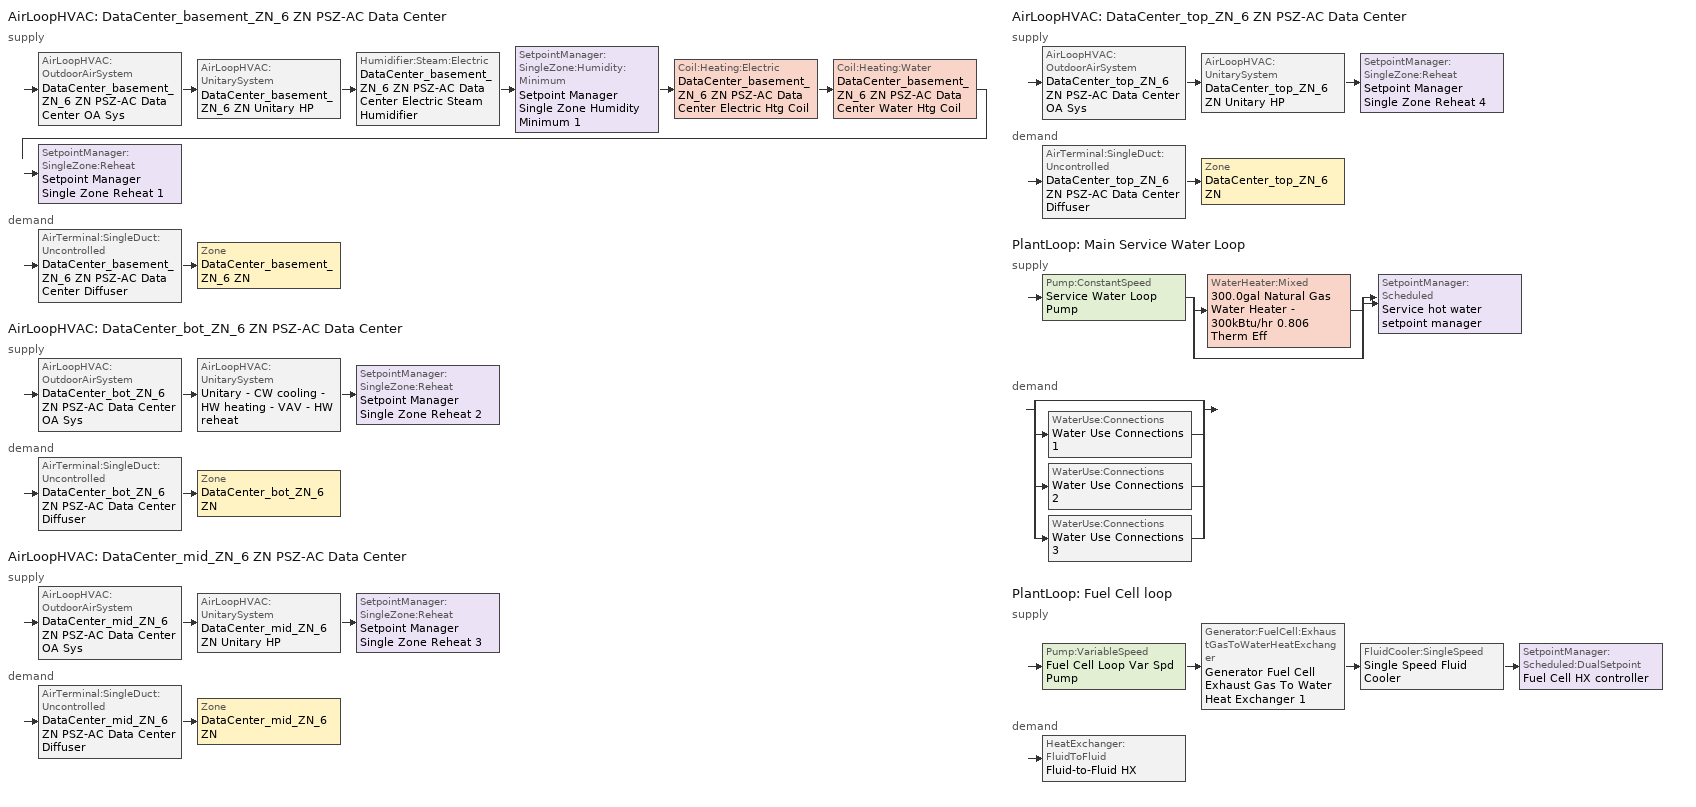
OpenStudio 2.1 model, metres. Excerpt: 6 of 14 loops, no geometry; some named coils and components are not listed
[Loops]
AirLoopHVAC 'DataCenter_basement_ZN_6 ZN PSZ-AC Data Center'
 supply: AirLoopHVAC:OutdoorAirSystem 'DataCenter_basement_ZN_6 ZN PSZ-AC Data Center OA Sys' > AirLoopHVAC:UnitarySystem 'DataCenter_basement_ZN_6 ZN Unitary HP' > Humidifier:Steam:Electric 'DataCenter_basement_ZN_6 ZN PSZ-AC Data Center Electric Steam Humidifier' > SetpointManager:SingleZone:Humidity:Minimum 'Setpoint Manager Single Zone Humidity Minimum 1' > Coil:Heating:Electric 'DataCenter_basement_ZN_6 ZN PSZ-AC Data Center Electric Htg Coil' > Coil:Heating:Water 'DataCenter_basement_ZN_6 ZN PSZ-AC Data Center Water Htg Coil' > SetpointManager:SingleZone:Reheat 'Setpoint Manager Single Zone Reheat 1'
 demand: AirTerminal:SingleDuct:Uncontrolled 'DataCenter_basement_ZN_6 ZN PSZ-AC Data Center Diffuser' > Zone 'DataCenter_basement_ZN_6 ZN'
AirLoopHVAC 'DataCenter_bot_ZN_6 ZN PSZ-AC Data Center'
 supply: AirLoopHVAC:OutdoorAirSystem 'DataCenter_bot_ZN_6 ZN PSZ-AC Data Center OA Sys' > AirLoopHVAC:UnitarySystem 'Unitary - CW cooling - HW heating - VAV - HW reheat' > SetpointManager:SingleZone:Reheat 'Setpoint Manager Single Zone Reheat 2'
 demand: AirTerminal:SingleDuct:Uncontrolled 'DataCenter_bot_ZN_6 ZN PSZ-AC Data Center Diffuser' > Zone 'DataCenter_bot_ZN_6 ZN'
AirLoopHVAC 'DataCenter_mid_ZN_6 ZN PSZ-AC Data Center'
 supply: AirLoopHVAC:OutdoorAirSystem 'DataCenter_mid_ZN_6 ZN PSZ-AC Data Center OA Sys' > AirLoopHVAC:UnitarySystem 'DataCenter_mid_ZN_6 ZN Unitary HP' > SetpointManager:SingleZone:Reheat 'Setpoint Manager Single Zone Reheat 3'
 demand: AirTerminal:SingleDuct:Uncontrolled 'DataCenter_mid_ZN_6 ZN PSZ-AC Data Center Diffuser' > Zone 'DataCenter_mid_ZN_6 ZN'
AirLoopHVAC 'DataCenter_top_ZN_6 ZN PSZ-AC Data Center'
 supply: AirLoopHVAC:OutdoorAirSystem 'DataCenter_top_ZN_6 ZN PSZ-AC Data Center OA Sys' > AirLoopHVAC:UnitarySystem 'DataCenter_top_ZN_6 ZN Unitary HP' > SetpointManager:SingleZone:Reheat 'Setpoint Manager Single Zone Reheat 4'
 demand: AirTerminal:SingleDuct:Uncontrolled 'DataCenter_top_ZN_6 ZN PSZ-AC Data Center Diffuser' > Zone 'DataCenter_top_ZN_6 ZN'
PlantLoop 'Main Service Water Loop'
 supply: Pump:ConstantSpeed 'Service Water Loop Pump' > split
  | WaterHeater:Mixed '300.0gal Natural Gas Water Heater - 300kBtu/hr 0.806 Therm Eff'
  | bypass
  join > SetpointManager:Scheduled 'Service hot water setpoint manager'
 demand: split
  | bypass
  | WaterUse:Connections 'Water Use Connections 1'
  | WaterUse:Connections 'Water Use Connections 2'
  | WaterUse:Connections 'Water Use Connections 3'
PlantLoop 'Fuel Cell loop'
 supply: Pump:VariableSpeed 'Fuel Cell Loop Var Spd Pump' > Generator:FuelCell:ExhaustGasToWaterHeatExchanger 'Generator Fuel Cell Exhaust Gas To Water Heat Exchanger 1' > FluidCooler:SingleSpeed 'Single Speed Fluid Cooler' > SetpointManager:Scheduled:DualSetpoint 'Fuel Cell HX controller'
 demand: HeatExchanger:FluidToFluid 'Fluid-to-Fluid HX'
[Sizing:Zone] Zone Cooling Design Supply Air Temperature Input Method=SupplyAirTemperature; Zone Cooling Design Supply Air Temperature {C}=12.8; Zone Cooling Design Supply Air Temperature Difference {deltaC}=11.11; Zone Heating Design Supply Air Temperature Input Method=SupplyAirTemperature; Zone Heating Design Supply Air Temperature {C}=40; Zone Heating Design Supply Air Temperature Difference {deltaC}=11.11; Zone Cooling Design Supply Air Humidity Ratio {kg-H2O/kg-air}=0.0085; Zone Heating Design Supply Air Humidity Ratio {kg-H2O/kg-air}=0.008; Cooling Design Air Flow Method=DesignDay; Heating Design Air Flow Method=DesignDay; Account for Dedicated Outdoor Air System=No; Dedicated Outdoor Air System Control Strategy=NeutralSupplyAir; Dedicated Outdoor Air Low Setpoint Temperature for Design {C}=autosize; Dedicated Outdoor Air High Setpoint Temperature for Design {C}=autosize
DataCenter_bot_ZN_6 ZN; DataCenter_mid_ZN_6 ZN; DataCenter_top_ZN_6 ZN; DataCenter_basement_ZN_6 ZN
[Zone equipment]
DataCenter_bot_ZN_6 ZN: DataCenter_bot_ZN_6 ZN PSZ-AC Data Center Diffuser
DataCenter_mid_ZN_6 ZN: DataCenter_mid_ZN_6 ZN PSZ-AC Data Center Diffuser
DataCenter_top_ZN_6 ZN: DataCenter_top_ZN_6 ZN PSZ-AC Data Center Diffuser
DataCenter_basement_ZN_6 ZN: DataCenter_basement_ZN_6 ZN PSZ-AC Data Center Diffuser
[PlantLoop] Load Distribution Scheme=Optimal
Name | Maximum Loop Temperature {C} | Minimum Loop Temperature {C} | Plant Loop Volume {m3} | Maximum Loop Flow Rate {m3/s} | Minimum Loop Flow Rate {m3/s}
Main Service Water Loop | 60 | 10 | Autocalculate
Fuel Cell loop | 400 | 0 | 43 | 0.057413 | 0
[Sizing:Plant] Sizing Option=NonCoincident; Zone Timesteps in Averaging Window=1; Coincident Sizing Factor Mode=None
Name | Loop Type | Design Loop Exit Temperature {C} | Loop Design Temperature Difference {deltaC}
Main Service Water Loop | Heating | 60 | 5
Fuel Cell loop | Cooling | 104.444 | 55.5556
[SetpointManager:Scheduled]
Service hot water setpoint manager: Control Variable=Temperature; Schedule=Service Water Loop Temp - 140F
[Pump:VariableSpeed]
Fuel Cell Loop Var Spd Pump: Rated Flow Rate {m3/s}=0.057413
[Pump:ConstantSpeed]
Service Water Loop Pump: Rated Flow Rate {m3/s}=autosize; Rated Pump Head {Pa}=29891; Rated Power Consumption {W}=autosize; Motor Efficiency=0.855; Fraction of Motor Inefficiencies to Fluid Stream=0; Pump Control Type=Intermittent
[AirLoopHVAC] Design Supply Air Flow Rate {m3/s}=AutoSize
Name | Availability Schedule | Availability Manager
DataCenter_basement_ZN_6 ZN PSZ-AC Data Center | DataCenter_basement_ZN_6 ZN PSZ-AC Data Center Occ Sch | Availability Manager Night Cycle 5
DataCenter_bot_ZN_6 ZN PSZ-AC Data Center | Always On Discrete | Availability Manager Night Cycle 6
DataCenter_mid_ZN_6 ZN PSZ-AC Data Center | DataCenter_mid_ZN_6 ZN PSZ-AC Data Center Occ Sch | Availability Manager Night Cycle 7
DataCenter_top_ZN_6 ZN PSZ-AC Data Center | Always On Discrete | Availability Manager Night Cycle 8
[Sizing:System] Type of Load to Size On=Sensible; Design Outdoor Air Flow Rate {m3/s}=Autosize; Minimum System Air Flow Ratio=1; Preheat Design Temperature {C}=7; Preheat Design Humidity Ratio {kg-H2O/kg-Air}=0.008; Precool Design Temperature {C}=12.8; Precool Design Humidity Ratio {kg-H2O/kg-Air}=0.008; Central Cooling Design Supply Air Temperature {C}=12.8; Central Heating Design Supply Air Temperature {C}=40; Sizing Option=Coincident; 100% Outdoor Air in Cooling=No; 100% Outdoor Air in Heating=No; Central Cooling Design Supply Air Humidity Ratio {kg-H2O/kg-Air}=0.0085; Central Heating Design Supply Air Humidity Ratio {kg-H2O/kg-Air}=0.008; Cooling Design Air Flow Method=DesignDay; Cooling Design Air Flow Rate {m3/s}=0; Heating Design Air Flow Method=DesignDay; Heating Design Air Flow Rate {m3/s}=0; System Outdoor Air Method=ZoneSum; Zone Maximum Outdoor Air Fraction=1; Cooling Supply Air Flow Rate Per Floor Area {m3/s-m2}=0.00996765; Cooling Fraction of Autosized Cooling Supply Air Flow Rate=1; Cooling Supply Air Flow Rate Per Unit Cooling Capacity {m3/s-W}=3.94755e-05; Heating Supply Air Flow Rate Per Floor Area {m3/s-m2}=0.00996765; Heating Fraction of Autosized Heating Supply Air Flow Rate=1; Heating Fraction of Autosized Cooling Supply Air Flow Rate=1; Heating Supply Air Flow Rate Per Unit Heating Capacity {m3/s-W}=3.15882e-05; Cooling Design Capacity Method=CoolingDesignCapacity; Cooling Design Capacity {W}=autosize; Cooling Design Capacity Per Floor Area {W/m2}=234.7; Fraction of Autosized Cooling Design Capacity=1; Heating Design Capacity Method=HeatingDesignCapacity; Heating Design Capacity {W}=autosize; Heating Design Capacity Per Floor Area {W/m2}=157; Fraction of Autosized Heating Design Capacity=1; Central Cooling Capacity Control Method=OnOff
DataCenter_basement_ZN_6 ZN PSZ-AC Data Center; DataCenter_bot_ZN_6 ZN PSZ-AC Data Center; DataCenter_mid_ZN_6 ZN PSZ-AC Data Center; DataCenter_top_ZN_6 ZN PSZ-AC Data Center
[Fan:VariableVolume]
Fan Variable Volume 1: Availability Schedule=Always On Discrete; Fan Efficiency=0.6045; Pressure Rise {Pa}=1017.592; Maximum Flow Rate {m3/s}=Autosize; Fan Power Minimum Flow Rate Input Method=FixedFlowRate; Fan Power Minimum Flow Fraction=0; Fan Power Minimum Air Flow Rate {m3/s}=0; Motor Efficiency=0.93; Motor In Airstream Fraction=1; Fan Power Coefficient 1=0.0407599; Fan Power Coefficient 2=0.088045; Fan Power Coefficient 3=-0.0729261; Fan Power Coefficient 4=0.94374; Fan Power Coefficient 5=0
[Controller:OutdoorAir] Minimum Outdoor Air Flow Rate {m3/s}=Autosize; Maximum Outdoor Air Flow Rate {m3/s}=Autosize; Economizer Control Action Type=ModulateFlow; Economizer Maximum Limit Dry-Bulb Temperature {C}=28; Economizer Maximum Limit Enthalpy {J/kg}=64000; Economizer Minimum Limit Dry-Bulb Temperature {C}=-100; Lockout Type=NoLockout; Minimum Limit Type=FixedMinimum; Minimum Outdoor Air Schedule=Always On Discrete; High Humidity Control=No; Heat Recovery Bypass Control Type=BypassWhenWithinEconomizerLimits
Name | Economizer Control Type | Controller Mechanical Ventilation
DataCenter_basement_ZN_6 ZN PSZ-AC Data Center OA Sys Controller | NoEconomizer | Controller Mechanical Ventilation 1
DataCenter_bot_ZN_6 ZN PSZ-AC Data Center OA Sys Controller | DifferentialEnthalpy | Controller Mechanical Ventilation 2
DataCenter_mid_ZN_6 ZN PSZ-AC Data Center OA Sys Controller | DifferentialEnthalpy | Controller Mechanical Ventilation 3
DataCenter_top_ZN_6 ZN PSZ-AC Data Center OA Sys Controller | NoEconomizer | Controller Mechanical Ventilation 4
[Controller:MechanicalVentilation] Availability Schedule=Always On Discrete; System Outdoor Air Method=ZoneSum
Controller Mechanical Ventilation 1; Controller Mechanical Ventilation 2; Controller Mechanical Ventilation 3; Controller Mechanical Ventilation 4
[AirLoopHVAC:OutdoorAirSystem]
Name | Controller
DataCenter_basement_ZN_6 ZN PSZ-AC Data Center OA Sys | DataCenter_basement_ZN_6 ZN PSZ-AC Data Center OA Sys Controller
DataCenter_bot_ZN_6 ZN PSZ-AC Data Center OA Sys | DataCenter_bot_ZN_6 ZN PSZ-AC Data Center OA Sys Controller
DataCenter_mid_ZN_6 ZN PSZ-AC Data Center OA Sys | DataCenter_mid_ZN_6 ZN PSZ-AC Data Center OA Sys Controller
DataCenter_top_ZN_6 ZN PSZ-AC Data Center OA Sys | DataCenter_top_ZN_6 ZN PSZ-AC Data Center OA Sys Controller
[AvailabilityManager:NightCycle] Control Type=CycleOnAny; Thermostat Tolerance {deltaC}=1; Cycling Run Time {s}=3600
Availability Manager Night Cycle 5; Availability Manager Night Cycle 6; Availability Manager Night Cycle 7; Availability Manager Night Cycle 8
[SetpointManager:Scheduled:DualSetpoint]
Fuel Cell HX controller: Control Variable=Temperature; High Setpoint Schedule=Hot Water Loop Temp - 180F; Low Setpoint Schedule=Hot Water Loop Temp - 180F
[SetpointManager:SingleZone:Reheat] Minimum Supply Air Temperature {C}=12.7778; Maximum Supply Air Temperature {C}=40
Name | Control Zone
Setpoint Manager Single Zone Reheat 1 | DataCenter_basement_ZN_6 ZN
Setpoint Manager Single Zone Reheat 2 | DataCenter_bot_ZN_6 ZN
Setpoint Manager Single Zone Reheat 3 | DataCenter_mid_ZN_6 ZN
Setpoint Manager Single Zone Reheat 4 | DataCenter_top_ZN_6 ZN
[Fan:OnOff] Availability Schedule=Always On Discrete; Maximum Flow Rate {m3/s}=autosize; Motor In Airstream Fraction=1
Name | Fan Efficiency | Pressure Rise {Pa} | Motor Efficiency | Fan Power Ratio Function of Speed Ratio Curve | Fan Efficiency Ratio Function of Speed Ratio Curve
DataCenter_basement_ZN_6 ZN PSZ-AC Data Center Fan | 0.61165 | 1018.77 | 0.941 | Fan On Off Power Curve | Fan On Off Efficiency Curve
DataCenter_mid_ZN_6 ZN PSZ-AC Data Center Fan | 0.59605 | 1018.77 | 0.917 | Fan On Off Power Curve 2 | Fan On Off Efficiency Curve 2
DataCenter_top_ZN_6 ZN PSZ-AC Data Center Fan | 0.55575 | 622.722 | 0.855 | Fan On Off Power Curve 3 | Fan On Off Efficiency Curve 3
[Coil:Heating:Electric] Availability Schedule=Always On Discrete
DataCenter_basement_ZN_6 ZN PSZ-AC Data Center Electric Backup Htg Coil; DataCenter_basement_ZN_6 ZN PSZ-AC Data Center Electric Htg Coil; DataCenter_mid_ZN_6 ZN PSZ-AC Data Center Electric Backup Htg Coil; DataCenter_top_ZN_6 ZN PSZ-AC Data Center Electric Backup Htg Coil
[Humidifier:Steam:Electric]
DataCenter_basement_ZN_6 ZN PSZ-AC Data Center Electric Steam Humidifier: Rated Capacity {m3/s}=3.72e-05; Rated Power {W}=100000
[SetpointManager:SingleZone:Humidity:Minimum]
Setpoint Manager Single Zone Humidity Minimum 1: Control Variable=MinimumHumidityRatio; Control Zone=DataCenter_basement_ZN_6 ZN
[AirLoopHVAC:UnitarySystem] Control Type=Load; Dehumidification Control Type=None; Fan Placement=BlowThrough; Supply Air Fan Operating Mode Schedule=Always On Discrete; DX Heating Coil Sizing Ratio=1; Use DOAS DX Cooling Coil=No; DOAS DX Cooling Coil Leaving Minimum Air Temperature {C}=2; Latent Load Control=SensibleOnlyLoadControl; Supply Air Flow Rate During Cooling Operation {m3/s}=autosize; Supply Air Flow Rate During Heating Operation {m3/s}=autosize; Supply Air Flow Rate When No Cooling or Heating is Required {m3/s}=autosize; Maximum Supply Air Temperature {C}=80; Maximum Outdoor Dry-Bulb Temperature for Supplemental Heater Operation {C}=4.44444; Maximum Cycling Rate {cycles/hr}=2.5; Heat Pump Time Constant {s}=60; Fraction of On-Cycle Power Use=0.01; Heat Pump Fan Delay Time {s}=60; Ancilliary On-Cycle Electric Power {W}=0; Ancilliary Off-Cycle Electric Power {W}=0
Name | Controlling Zone or Thermostat Location | Supply Fan | Heating Coil | Cooling Coil | Supplemental Heating Coil | Maximum Temperature for Heat Recovery {C}
DataCenter_basement_ZN_6 ZN Unitary HP | DataCenter_basement_ZN_6 ZN | DataCenter_basement_ZN_6 ZN PSZ-AC Data Center Fan | DataCenter_basement_ZN_6 ZN PSZ-AC Data Center Water-to-Air HP Htg Coil | DataCenter_basement_ZN_6 ZN PSZ-AC Data Center Water-to-Air HP Clg Coil | DataCenter_basement_ZN_6 ZN PSZ-AC Data Center Electric Backup Htg Coil
DataCenter_mid_ZN_6 ZN Unitary HP | DataCenter_mid_ZN_6 ZN | DataCenter_mid_ZN_6 ZN PSZ-AC Data Center Fan | DataCenter_mid_ZN_6 ZN PSZ-AC Data Center Water-to-Air HP Htg Coil | DataCenter_mid_ZN_6 ZN PSZ-AC Data Center Water-to-Air HP Clg Coil | DataCenter_mid_ZN_6 ZN PSZ-AC Data Center Electric Backup Htg Coil
DataCenter_top_ZN_6 ZN Unitary HP | DataCenter_top_ZN_6 ZN | DataCenter_top_ZN_6 ZN PSZ-AC Data Center Fan | DataCenter_top_ZN_6 ZN PSZ-AC Data Center Water-to-Air HP Htg Coil | DataCenter_top_ZN_6 ZN PSZ-AC Data Center Water-to-Air HP Clg Coil | DataCenter_top_ZN_6 ZN PSZ-AC Data Center Electric Backup Htg Coil
Unitary - CW cooling - HW heating - VAV - HW reheat | DataCenter_bot_ZN_6 ZN | Fan Variable Volume 1 | HW Htg Coil 6 | CHW Clg Coil 4 | HW Htg Coil 7 | 80
[AirTerminal:SingleDuct:Uncontrolled] Availability Schedule=Always On Discrete; Maximum Air Flow Rate {m3/s}=AutoSize
DataCenter_basement_ZN_6 ZN PSZ-AC Data Center Diffuser; DataCenter_bot_ZN_6 ZN PSZ-AC Data Center Diffuser; DataCenter_mid_ZN_6 ZN PSZ-AC Data Center Diffuser; DataCenter_top_ZN_6 ZN PSZ-AC Data Center Diffuser
[WaterHeater:Mixed]
300.0gal Natural Gas Water Heater - 300kBtu/hr 0.806 Therm Eff: Tank Volume {m3}=1.13562; Setpoint Temperature Schedule=Service Water Loop Temp - 140F; Deadband Temperature Difference {deltaC}=2; Maximum Temperature Limit {C}=82.2222; Heater Control Type=Cycle; Heater Maximum Capacity {W}=87921.3; Heater Fuel Type=NaturalGas; Heater Thermal Efficiency=0.806081; Off Cycle Parasitic Fuel Consumption Rate {W}=2770.99; Off Cycle Parasitic Fuel Type=NaturalGas; Off Cycle Parasitic Heat Fraction to Tank=0.8; On Cycle Parasitic Fuel Consumption Rate {W}=2770.99; On Cycle Parasitic Fuel Type=NaturalGas; On Cycle Parasitic Heat Fraction to Tank=0; Ambient Temperature Indicator=Schedule; Ambient Temperature Schedule=Water Heater Ambient Temp Schedule - 70F; Off Cycle Loss Coefficient to Ambient Temperature {W/K}=13.7474; On Cycle Loss Coefficient to Ambient Temperature {W/K}=13.7474; Use Side Effectiveness=1; Source Side Effectiveness=1; Use Side Design Flow Rate {m3/s}=autosize; Source Side Design Flow Rate {m3/s}=autosize; Indirect Water Heating Recovery Time {hr}=1.5
[WaterUse:Connections]
Name | Water Use Equipment Name 1
Water Use Connections 1 | Core_bottom Service Water Use 0.58gal/min
Water Use Connections 2 | Core_mid Service Water Use 0.58gal/min
Water Use Connections 3 | Core_top Service Water Use 0.58gal/min
[WaterUse:Equipment:Definition] Peak Flow Rate {m3/s}=3.65923e-05
Name | Target Temperature Schedule | Sensible Fraction Schedule | Latent Fraction Schedule
Main Service Water Use Def 0.58gal/min | Mixed Water At Faucet Temp - 140F | Fraction Sensible - 0.2 | Fraction Latent - 0.05
Main Service Water Use Def 0.58gal/min 1 | Mixed Water At Faucet Temp - 140F 1 | Fraction Sensible - 0.2 1 | Fraction Latent - 0.05 1
Main Service Water Use Def 0.58gal/min 2 | Mixed Water At Faucet Temp - 140F 2 | Fraction Sensible - 0.2 2 | Fraction Latent - 0.05 2
[WaterUse:Equipment] Flow Rate Fraction Schedule=OfficeLarge BLDG_SWH_SCH
Name | Water Use Equipment Definition | Space
Core_bottom Service Water Use 0.58gal/min | Main Service Water Use Def 0.58gal/min | Core_bottom
Core_mid Service Water Use 0.58gal/min | Main Service Water Use Def 0.58gal/min 1 | Core_mid
Core_top Service Water Use 0.58gal/min | Main Service Water Use Def 0.58gal/min 2 | Core_top
[Generator:FuelCell:ExhaustGasToWaterHeatExchanger]
Generator Fuel Cell Exhaust Gas To Water Heat Exchanger 1: Heat Recovery Water Maximum Flow Rate {m3/s}=0.057413; Heat Exchanger Calculation Method=FixedEffectiveness; Method 1 Heat Exchanger Effectiveness=1; Method 2 Parameter hxs0=1; Method 2 Parameter hxs1=0; Method 2 Parameter hxs2=0; Method 2 Parameter hxs3=0; Method 2 Parameter hxs4=0; Method 3 h0Gas Coefficient=1; Method 3 NdotGasRef Coefficient=1; Method 3 n Coefficient=1; Method 3 Gas Area {m2}=1; Method 3 h0 Water Coefficient=1; Method 3 N dot Water ref Coefficient=1; Method 3 m Coefficient=1; Method 3 Water Area {m2}=1; Method 3 F Adjustment Factor=0; Method 4 hxl1 Coefficient=1; Method 4 hxl2 Coefficient=1; Method 4 Condensation Threshold {C}=35
[EnergyManagementSystem:Actuator] Actuated Component Type=Outdoor Air Controller; Actuated Component Control Type=Air Mass Flow Rate
Name | Actuated Component
DataCenter_bot_ZN_6_ZN_PSZ_AC_Data_Center_Outside_Air_Mass_Flow_Rate | DataCenter_bot_ZN_6 ZN PSZ-AC Data Center OA Sys Controller
DataCenter_mid_ZN_6_ZN_PSZ_AC_Data_Center_Outside_Air_Mass_Flow_Rate | DataCenter_mid_ZN_6 ZN PSZ-AC Data Center OA Sys Controller
[EnergyManagementSystem:Sensor]
Name | Output Variable or Output Meter Index Key | Output Variable or Output Meter
DataCenter_bot_ZN_6_ZN_PSZ_AC_Data_Center_Discharge_Air_Temp_Sensor | Node 239 | System Node Temperature 10
DataCenter_bot_ZN_6_ZN_PSZ_AC_Data_Center_Discharge_Air_Pressure_Sensor | Node 239 | System Node Pressure 10
DataCenter_bot_ZN_6_ZN_PSZ_AC_Data_Center_Discharge_Air_Humidity_Sensor | Node 239 | System Node Relative Humidity 10
DataCenter_bot_ZN_6_ZN_PSZ_AC_Data_Center_Discharge_Air_Flow_Sensor | Node 239 | System Node Mass Flow Rate 10
DataCenter_bot_ZN_6_ZN_PSZ_AC_Data_Center_Outside_Air_Damper_Sensor | DataCenter_bot_ZN_6 ZN PSZ-AC Data Center | Air System Outdoor Air Flow Fraction 2
DataCenter_mid_ZN_6_ZN_PSZ_AC_Data_Center_Discharge_Air_Temp_Sensor | Node 252 | System Node Temperature 15
DataCenter_mid_ZN_6_ZN_PSZ_AC_Data_Center_Discharge_Air_Pressure_Sensor | Node 252 | System Node Pressure 15
DataCenter_mid_ZN_6_ZN_PSZ_AC_Data_Center_Discharge_Air_Humidity_Sensor | Node 252 | System Node Relative Humidity 15
DataCenter_mid_ZN_6_ZN_PSZ_AC_Data_Center_Discharge_Air_Flow_Sensor | Node 252 | System Node Mass Flow Rate 15
DataCenter_mid_ZN_6_ZN_PSZ_AC_Data_Center_Outside_Air_Damper_Sensor | DataCenter_mid_ZN_6 ZN PSZ-AC Data Center | Air System Outdoor Air Flow Fraction 3
[FluidCooler:SingleSpeed]
Single Speed Fluid Cooler: Performance Input Method=UFactorTimesAreaAndDesignWaterFlowRate; Design Air Flow Rate U-factor Times Area Value {W/K}=autosize; Nominal Capacity {W}=20000000; Design Entering Water Temperature {C}=148.892; Design Entering Air Temperature {C}=35; Design Entering Air Wetbulb Temperature {C}=25.6; Design Water Flow Rate {m3/s}=0.057413; Design Air Flow Rate {m3/s}=472959; Design Air Flow Rate Fan Power {W}=141399
[Schedule:Ruleset]
Name | Default Day Schedule | Summer Design Day Schedule | Winter Design Day Schedule
Hot Water Loop Temp - 180F | Hot Water Loop Temp - 180F Default
Service Water Loop Temp - 140F | Service Water Loop Temp - 140F Default
Water Heater Ambient Temp Schedule - 70F | Water Heater Ambient Temp Schedule - 70F Default
Fraction Sensible - 0.2 | Schedule Day 29
Fraction Latent - 0.05 | Schedule Day 30
Mixed Water At Faucet Temp - 140F | Schedule Day 31
OfficeLarge BLDG_SWH_SCH | OfficeLarge BLDG_SWH_SCH Default | OfficeLarge BLDG_SWH_SCH Summer Design Day | OfficeLarge BLDG_SWH_SCH Winter Design Day
Fraction Sensible - 0.2 1 | Schedule Day 34
Fraction Latent - 0.05 1 | Schedule Day 35
Mixed Water At Faucet Temp - 140F 1 | Schedule Day 36
Fraction Sensible - 0.2 2 | Schedule Day 37
Fraction Latent - 0.05 2 | Schedule Day 38
Mixed Water At Faucet Temp - 140F 2 | Schedule Day 39
DataCenter_basement_ZN_6 ZN PSZ-AC Data Center Occ Sch | DataCenter_basement_ZN_6 ZN PSZ-AC Data Center Occ Sch Default | DataCenter_basement_ZN_6 ZN PSZ-AC Data Center Occ Sch Summer Design Day | DataCenter_basement_ZN_6 ZN PSZ-AC Data Center Occ Sch Winter Design Day
DataCenter_mid_ZN_6 ZN PSZ-AC Data Center Occ Sch | DataCenter_mid_ZN_6 ZN PSZ-AC Data Center Occ Sch Default | DataCenter_mid_ZN_6 ZN PSZ-AC Data Center Occ Sch Summer Design Day | DataCenter_mid_ZN_6 ZN PSZ-AC Data Center Occ Sch Winter Design Day
[Schedule:Day]
Hot Water Loop Temp - 180F Default: 24, 0, 82.2222
Service Water Loop Temp - 140F Default; Schedule Day 31; Schedule Day 36; Schedule Day 39: 24, 0, 60
Water Heater Ambient Temp Schedule - 70F Default: 24, 0, 21.1111
Schedule Day 29; Schedule Day 34; Schedule Day 37: 24, 0, 0.2
Schedule Day 30; Schedule Day 35; Schedule Day 38: 24, 0, 0.05
OfficeLarge BLDG_SWH_SCH Default: 6, 0, 0, 7, 0, 0.07, 11, 0, 0.04, 13, 0, 0.06, 14, 0, 0.09, 15, 0, 0.06, 21, 0, 0.04, 22, 0, 0.07, 24, 0, 0.04
OfficeLarge BLDG_SWH_SCH Summer Design Day; OfficeLarge BLDG_SWH_SCH SmrDsn|Wkdy Day: 6, 0, 0, 7, 0, 0.07, 8, 0, 0.19, 9, 0, 0.35, 10, 0, 0.38, 11, 0, 0.39, 12, 0, 0.47, 13, 0, 0.57, 14, 0, 0.54, 15, 0, 0.34, 16, 0, 0.33, 17, 0, 0.44, 18, 0, 0.26, 19, 0, 0.21, 20, 0, 0.15, 21, 0, 0.17, 22, 0, 0.08, 24, 0, 0.05
OfficeLarge BLDG_SWH_SCH Winter Design Day; OfficeLarge BLDG_SWH_SCH WntrDsn|Sat Day: 6, 0, 0, 7, 0, 0.07, 8, 0, 0.11, 9, 0, 0.15, 10, 0, 0.21, 11, 0, 0.19, 12, 0, 0.23, 13, 0, 0.2, 14, 0, 0.19, 15, 0, 0.15, 16, 0, 0.13, 17, 0, 0.14, 21, 0, 0.07, 22, 0, 0.09, 24, 0, 0.05
DataCenter_basement_ZN_6 ZN PSZ-AC Data Center Occ Sch Default; DataCenter_basement_ZN_6 ZN PSZ-AC Data Center Occ Sch Winter Design Day; DataCenter_basement_ZN_6 ZN PSZ-AC Data Center Occ Sch Summer Design Day; DataCenter_mid_ZN_6 ZN PSZ-AC Data Center Occ Sch Default; DataCenter_mid_ZN_6 ZN PSZ-AC Data Center Occ Sch Winter Design Day; DataCenter_mid_ZN_6 ZN PSZ-AC Data Center Occ Sch Summer Design Day: 24, 0, 1
DataCenter_basement_ZN_6 ZN PSZ-AC Data Center Occ Sch Monday; DataCenter_basement_ZN_6 ZN PSZ-AC Data Center Occ Sch Tuesday; DataCenter_basement_ZN_6 ZN PSZ-AC Data Center Occ Sch Wednesday; DataCenter_basement_ZN_6 ZN PSZ-AC Data Center Occ Sch Thursday; DataCenter_basement_ZN_6 ZN PSZ-AC Data Center Occ Sch Friday; DataCenter_basement_ZN_6 ZN PSZ-AC Data Center Occ Sch Saturday; DataCenter_basement_ZN_6 ZN PSZ-AC Data Center Occ Sch Sunday; DataCenter_mid_ZN_6 ZN PSZ-AC Data Center Occ Sch Monday; DataCenter_mid_ZN_6 ZN PSZ-AC Data Center Occ Sch Tuesday; DataCenter_mid_ZN_6 ZN PSZ-AC Data Center Occ Sch Wednesday; DataCenter_mid_ZN_6 ZN PSZ-AC Data Center Occ Sch Thursday; DataCenter_mid_ZN_6 ZN PSZ-AC Data Center Occ Sch Friday; DataCenter_mid_ZN_6 ZN PSZ-AC Data Center Occ Sch Saturday; DataCenter_mid_ZN_6 ZN PSZ-AC Data Center Occ Sch Sunday: 24, 0, 0
[Schedule:Rule] Date Specification Type=DateRange; Start Month=1; Start Day=1; End Month=12
Name | Schedule Ruleset | Rule Order | Day Schedule | Apply Monday | Apply Tuesday | Apply Wednesday | Apply Thursday | Apply Friday | End Day | Apply Saturday | Apply Sunday
Schedule Rule 17 | OfficeLarge BLDG_SWH_SCH | 1 | OfficeLarge BLDG_SWH_SCH SmrDsn|Wkdy Day | Yes | Yes | Yes | Yes | Yes | 31
Schedule Rule 18 | OfficeLarge BLDG_SWH_SCH | 0 | OfficeLarge BLDG_SWH_SCH WntrDsn|Sat Day |  |  |  |  |  | 31 | Yes
DataCenter_basement_ZN_6 ZN PSZ-AC Data Center Occ Sch Monday Rule | DataCenter_basement_ZN_6 ZN PSZ-AC Data Center Occ Sch | 6 | DataCenter_basement_ZN_6 ZN PSZ-AC Data Center Occ Sch Monday | Yes |  |  |  |  | 25
DataCenter_basement_ZN_6 ZN PSZ-AC Data Center Occ Sch Tuesday Rule | DataCenter_basement_ZN_6 ZN PSZ-AC Data Center Occ Sch | 5 | DataCenter_basement_ZN_6 ZN PSZ-AC Data Center Occ Sch Tuesday |  | Yes |  |  |  | 26
DataCenter_basement_ZN_6 ZN PSZ-AC Data Center Occ Sch Wednesday Rule | DataCenter_basement_ZN_6 ZN PSZ-AC Data Center Occ Sch | 4 | DataCenter_basement_ZN_6 ZN PSZ-AC Data Center Occ Sch Wednesday |  |  | Yes |  |  | 27
DataCenter_basement_ZN_6 ZN PSZ-AC Data Center Occ Sch Thursday Rule | DataCenter_basement_ZN_6 ZN PSZ-AC Data Center Occ Sch | 3 | DataCenter_basement_ZN_6 ZN PSZ-AC Data Center Occ Sch Thursday |  |  |  | Yes |  | 28
DataCenter_basement_ZN_6 ZN PSZ-AC Data Center Occ Sch Friday Rule | DataCenter_basement_ZN_6 ZN PSZ-AC Data Center Occ Sch | 2 | DataCenter_basement_ZN_6 ZN PSZ-AC Data Center Occ Sch Friday |  |  |  |  | Yes | 29
DataCenter_basement_ZN_6 ZN PSZ-AC Data Center Occ Sch Saturday Rule | DataCenter_basement_ZN_6 ZN PSZ-AC Data Center Occ Sch | 1 | DataCenter_basement_ZN_6 ZN PSZ-AC Data Center Occ Sch Saturday |  |  |  |  |  | 30 | Yes
DataCenter_basement_ZN_6 ZN PSZ-AC Data Center Occ Sch Sunday Rule | DataCenter_basement_ZN_6 ZN PSZ-AC Data Center Occ Sch | 0 | DataCenter_basement_ZN_6 ZN PSZ-AC Data Center Occ Sch Sunday |  |  |  |  |  | 31 |  | Yes
DataCenter_mid_ZN_6 ZN PSZ-AC Data Center Occ Sch Monday Rule | DataCenter_mid_ZN_6 ZN PSZ-AC Data Center Occ Sch | 6 | DataCenter_mid_ZN_6 ZN PSZ-AC Data Center Occ Sch Monday | Yes |  |  |  |  | 25
DataCenter_mid_ZN_6 ZN PSZ-AC Data Center Occ Sch Tuesday Rule | DataCenter_mid_ZN_6 ZN PSZ-AC Data Center Occ Sch | 5 | DataCenter_mid_ZN_6 ZN PSZ-AC Data Center Occ Sch Tuesday |  | Yes |  |  |  | 26
DataCenter_mid_ZN_6 ZN PSZ-AC Data Center Occ Sch Wednesday Rule | DataCenter_mid_ZN_6 ZN PSZ-AC Data Center Occ Sch | 4 | DataCenter_mid_ZN_6 ZN PSZ-AC Data Center Occ Sch Wednesday |  |  | Yes |  |  | 27
DataCenter_mid_ZN_6 ZN PSZ-AC Data Center Occ Sch Thursday Rule | DataCenter_mid_ZN_6 ZN PSZ-AC Data Center Occ Sch | 3 | DataCenter_mid_ZN_6 ZN PSZ-AC Data Center Occ Sch Thursday |  |  |  | Yes |  | 28
DataCenter_mid_ZN_6 ZN PSZ-AC Data Center Occ Sch Friday Rule | DataCenter_mid_ZN_6 ZN PSZ-AC Data Center Occ Sch | 2 | DataCenter_mid_ZN_6 ZN PSZ-AC Data Center Occ Sch Friday |  |  |  |  | Yes | 29
DataCenter_mid_ZN_6 ZN PSZ-AC Data Center Occ Sch Saturday Rule | DataCenter_mid_ZN_6 ZN PSZ-AC Data Center Occ Sch | 1 | DataCenter_mid_ZN_6 ZN PSZ-AC Data Center Occ Sch Saturday |  |  |  |  |  | 30 | Yes
DataCenter_mid_ZN_6 ZN PSZ-AC Data Center Occ Sch Sunday Rule | DataCenter_mid_ZN_6 ZN PSZ-AC Data Center Occ Sch | 0 | DataCenter_mid_ZN_6 ZN PSZ-AC Data Center Occ Sch Sunday |  |  |  |  |  | 31 |  | Yes
[Schedule:Constant]
Always On Discrete: Value=1
[Curve:Exponent] Coefficient1 Constant=1; Coefficient2 Constant=0; Coefficient3 Constant=0; Minimum Value of x=0; Maximum Value of x=1
Fan On Off Power Curve; Fan On Off Power Curve 2; Fan On Off Power Curve 3
[Curve:Cubic] Coefficient1 Constant=1; Coefficient2 x=0; Coefficient3 x**2=0; Coefficient4 x**3=0; Minimum Value of x=0; Maximum Value of x=1
Fan On Off Efficiency Curve; Fan On Off Efficiency Curve 2; Fan On Off Efficiency Curve 3
